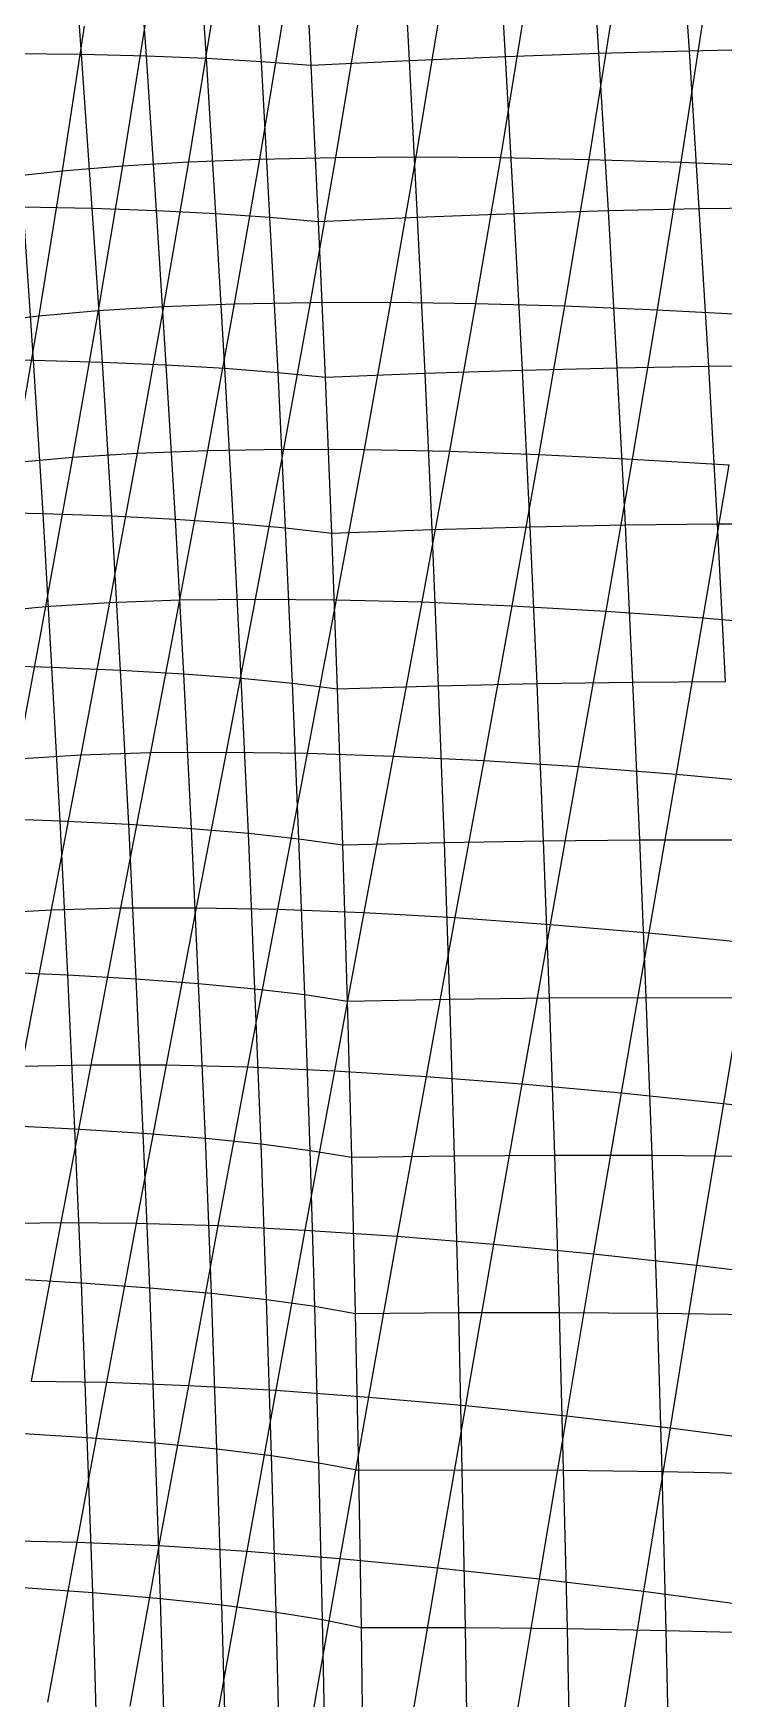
# Model space of a CAD drawing. Extents: x -429 to 429, y -1 to 209.
# Drawn here: x -325.05 to -313.38, y 145.84 to 173.99 of the extents above; entities that cross this region are included whole.
import ezdxf

# ---------------------------------------------------------------- set-up
doc = ezdxf.new("R2010")
doc.units = 0

msp = doc.modelspace()

# ---------------------------------------------------------------- linework, layer by layer
at = {"layer": 'default', "color": 3, "linetype": 'CONTINUOUS'}
for p, q in [((-317.065, 173.601, 115.575), (-317.223, 176.254, 115.174)), ((-315.486, 173.656, 114.78), (-315.656, 176.316, 114.362)), ((-313.956, 173.698, 113.893), (-314.136, 176.365, 113.465)), ((-324.234, 173.637, 122.479), (-324.427, 176.24, 122.079)), ((-323.139, 173.61, 121.167), (-323.324, 176.221, 120.776)), ((-322.124, 173.569, 119.794), (-322.297, 176.191, 119.414)), ((-321.194, 173.516, 118.363), (-321.349, 176.147, 117.997)), ((-320.351, 173.451, 116.881), (-320.483, 176.091, 116.531)), ((-320.351, 173.451, 116.881), (-320.483, 176.091, 116.531)), ((-318.688, 173.532, 116.276), (-318.834, 176.179, 115.898)), ((-313.956, 173.698, 113.893), (-312.483, 173.726, 112.918)), ((-325.406, 173.651, 123.725), (-324.234, 173.637, 122.479)), ((-324.234, 173.637, 122.479), (-323.139, 173.61, 121.167)), ((-324.055, 171.033, 122.864), (-324.234, 173.637, 122.479)), ((-323.139, 173.61, 121.167), (-322.124, 173.569, 119.794)), ((-322.967, 170.997, 121.545), (-323.139, 173.61, 121.167)), ((-322.124, 173.569, 119.794), (-321.194, 173.516, 118.363)), ((-321.963, 170.948, 120.161), (-322.124, 173.569, 119.794)), ((-321.194, 173.516, 118.363), (-320.351, 173.451, 116.881)), ((-321.049, 170.886, 118.719), (-321.194, 173.516, 118.363)), ((-320.351, 173.451, 116.881), (-318.688, 173.532, 116.276)), ((-320.226, 170.811, 117.224), (-320.351, 173.451, 116.881)), ((-320.226, 170.811, 117.224), (-320.351, 173.451, 116.881)), ((-318.688, 173.532, 116.276), (-317.065, 173.601, 115.575)), ((-318.552, 170.886, 116.643), (-318.688, 173.532, 116.276)), ((-317.065, 173.601, 115.575), (-315.486, 173.656, 114.78)), ((-316.917, 170.948, 115.962), (-317.065, 173.601, 115.575)), ((-315.486, 173.656, 114.78), (-313.956, 173.698, 113.893)), ((-315.327, 170.995, 115.181), (-315.486, 173.656, 114.78)), ((-313.79, 171.03, 114.305), (-313.956, 173.698, 113.893)), ((-325.224, 171.056, 124.115), (-324.055, 171.033, 122.864)), ((-325.049, 168.464, 124.497), (-325.224, 171.056, 124.115)), ((-324.055, 171.033, 122.864), (-322.967, 170.997, 121.545)), ((-323.883, 168.432, 123.241), (-324.055, 171.033, 122.864)), ((-322.967, 170.997, 121.545), (-321.963, 170.948, 120.161)), ((-322.802, 168.387, 121.913), (-322.967, 170.997, 121.545)), ((-321.963, 170.948, 120.161), (-321.049, 170.886, 118.719)), ((-321.81, 168.33, 120.518), (-321.963, 170.948, 120.161)), ((-318.552, 170.886, 116.643), (-316.917, 170.948, 115.962)), ((-316.917, 170.948, 115.962), (-315.327, 170.995, 115.181)), ((-316.777, 168.298, 116.34), (-316.917, 170.948, 115.962)), ((-315.327, 170.995, 115.181), (-313.79, 171.03, 114.305)), ((-315.177, 168.338, 115.574), (-315.327, 170.995, 115.181)), ((-313.79, 171.03, 114.305), (-312.309, 171.05, 113.336)), ((-313.63, 168.365, 114.708), (-313.79, 171.03, 114.305)), ((-321.049, 170.886, 118.719), (-320.226, 170.811, 117.224)), ((-320.911, 168.259, 119.064), (-321.049, 170.886, 118.719)), ((-320.226, 170.811, 117.224), (-318.552, 170.886, 116.643)), ((-320.11, 168.176, 117.555), (-320.226, 170.811, 117.224)), ((-320.11, 168.176, 117.555), (-320.226, 170.811, 117.224)), ((-318.424, 168.244, 117.001), (-318.552, 170.886, 116.643)), ((-326.295, 168.483, 125.677), (-325.049, 168.464, 124.497)), ((-325.049, 168.464, 124.497), (-323.883, 168.432, 123.241)), ((-324.886, 165.873, 124.867), (-325.049, 168.464, 124.497)), ((-323.883, 168.432, 123.241), (-322.802, 168.387, 121.913)), ((-323.722, 165.832, 123.605), (-323.883, 168.432, 123.241)), ((-322.802, 168.387, 121.913), (-321.81, 168.33, 120.518)), ((-322.648, 165.779, 122.268), (-322.802, 168.387, 121.913)), ((-315.177, 168.338, 115.574), (-313.63, 168.365, 114.708)), ((-313.63, 168.365, 114.708), (-312.143, 168.377, 113.745)), ((-313.482, 165.7, 115.098), (-313.63, 168.365, 114.708)), ((-321.81, 168.33, 120.518), (-320.911, 168.259, 119.064)), ((-321.667, 165.713, 120.864), (-321.81, 168.33, 120.518)), ((-320.911, 168.259, 119.064), (-320.11, 168.176, 117.555)), ((-320.784, 165.634, 119.397), (-320.911, 168.259, 119.064)), ((-320.11, 168.176, 117.555), (-318.424, 168.244, 117.001)), ((-320.003, 165.544, 117.876), (-320.11, 168.176, 117.555)), ((-320.003, 165.544, 117.876), (-320.11, 168.176, 117.555)), ((-318.424, 168.244, 117.001), (-316.777, 168.298, 116.34)), ((-318.306, 165.604, 117.346), (-318.424, 168.244, 117.001)), ((-316.777, 168.298, 116.34), (-315.177, 168.338, 115.574)), ((-316.648, 165.65, 116.704), (-316.777, 168.298, 116.34)), ((-315.038, 165.682, 115.954), (-315.177, 168.338, 115.574)), ((-326.133, 165.9, 126.048), (-324.886, 165.873, 124.867)), ((-324.886, 165.873, 124.867), (-323.722, 165.832, 123.605)), ((-324.738, 163.277, 125.219), (-324.886, 165.873, 124.867)), ((-323.722, 165.832, 123.605), (-322.648, 165.779, 122.268)), ((-323.577, 163.228, 123.952), (-323.722, 165.832, 123.605)), ((-322.648, 165.779, 122.268), (-321.667, 165.713, 120.864)), ((-322.508, 163.166, 122.609), (-322.648, 165.779, 122.268)), ((-321.667, 165.713, 120.864), (-320.784, 165.634, 119.397)), ((-321.537, 163.092, 121.195), (-321.667, 165.713, 120.864)), ((-320.784, 165.634, 119.397), (-320.003, 165.544, 117.876)), ((-320.668, 163.006, 119.718), (-320.784, 165.634, 119.397)), ((-320.003, 165.544, 117.876), (-318.306, 165.604, 117.346)), ((-319.906, 162.908, 118.185), (-320.003, 165.544, 117.876)), ((-319.906, 162.908, 118.185), (-320.003, 165.544, 117.876)), ((-318.306, 165.604, 117.346), (-316.648, 165.65, 116.704)), ((-318.199, 162.96, 117.678), (-318.306, 165.604, 117.346)), ((-316.648, 165.65, 116.704), (-315.038, 165.682, 115.954)), ((-316.531, 162.998, 117.054), (-316.648, 165.65, 116.704)), ((-315.038, 165.682, 115.954), (-313.482, 165.7, 115.098)), ((-314.911, 163.021, 116.317), (-315.038, 165.682, 115.954)), ((-313.482, 165.7, 115.098), (-311.988, 165.704, 114.14)), ((-313.348, 163.031, 115.47), (-313.482, 165.7, 115.098)), ((-325.986, 163.313, 126.403), (-324.738, 163.277, 125.219)), ((-324.738, 163.277, 125.219), (-323.577, 163.228, 123.952)), ((-324.596, 160.677, 125.565), (-324.738, 163.277, 125.219)), ((-323.577, 163.228, 123.952), (-322.508, 163.166, 122.609)), ((-323.437, 160.62, 124.293), (-323.577, 163.228, 123.952)), ((-322.508, 163.166, 122.609), (-321.537, 163.092, 121.195)), ((-322.375, 160.55, 122.941), (-322.508, 163.166, 122.609)), ((-321.537, 163.092, 121.195), (-320.668, 163.006, 119.718)), ((-321.414, 160.468, 121.518), (-321.537, 163.092, 121.195)), ((-316.531, 162.998, 117.054), (-314.911, 163.021, 116.317)), ((-314.911, 163.021, 116.317), (-313.348, 163.031, 115.47)), ((-314.792, 160.358, 116.672), (-314.911, 163.021, 116.317)), ((-320.668, 163.006, 119.718), (-319.906, 162.908, 118.185)), ((-320.56, 160.374, 120.03), (-320.668, 163.006, 119.718)), ((-319.906, 162.908, 118.185), (-318.199, 162.96, 117.678)), ((-319.817, 160.27, 118.485), (-319.906, 162.908, 118.185)), ((-319.817, 160.27, 118.485), (-319.906, 162.908, 118.185)), ((-318.199, 162.96, 117.678), (-316.531, 162.998, 117.054)), ((-318.099, 160.313, 118.001), (-318.199, 162.96, 117.678)), ((-316.422, 160.342, 117.396), (-316.531, 162.998, 117.054)), ((-325.845, 160.722, 126.751), (-324.596, 160.677, 125.565)), ((-324.596, 160.677, 125.565), (-323.437, 160.62, 124.293)), ((-324.469, 158.075, 125.895), (-324.596, 160.677, 125.565)), ((-323.437, 160.62, 124.293), (-322.375, 160.55, 122.941)), ((-323.312, 158.009, 124.618), (-323.437, 160.62, 124.293)), ((-322.375, 160.55, 122.941), (-321.414, 160.468, 121.518)), ((-322.255, 157.931, 123.26), (-322.375, 160.55, 122.941)), ((-321.414, 160.468, 121.518), (-320.56, 160.374, 120.03)), ((-321.303, 157.841, 121.828), (-321.414, 160.468, 121.518)), ((-320.56, 160.374, 120.03), (-319.817, 160.27, 118.485)), ((-320.462, 157.741, 120.33), (-320.56, 160.374, 120.03)), ((-319.817, 160.27, 118.485), (-318.099, 160.313, 118.001)), ((-319.736, 157.629, 118.775), (-319.817, 160.27, 118.485)), ((-319.736, 157.629, 118.775), (-319.817, 160.27, 118.485)), ((-318.099, 160.313, 118.001), (-316.422, 160.342, 117.396)), ((-318.01, 157.664, 118.312), (-318.099, 160.313, 118.001)), ((-316.422, 160.342, 117.396), (-314.792, 160.358, 116.672)), ((-316.323, 157.685, 117.723), (-316.422, 160.342, 117.396)), ((-314.792, 160.358, 116.672), (-313.22, 160.359, 115.835)), ((-314.685, 157.691, 117.012), (-314.792, 160.358, 116.672)), ((-325.719, 158.129, 127.083), (-324.469, 158.075, 125.895)), ((-324.469, 158.075, 125.895), (-323.312, 158.009, 124.618)), ((-324.347, 155.473, 126.218), (-324.469, 158.075, 125.895)), ((-323.312, 158.009, 124.618), (-322.255, 157.931, 123.26)), ((-323.192, 155.399, 124.936), (-323.312, 158.009, 124.618)), ((-322.255, 157.931, 123.26), (-321.303, 157.841, 121.828)), ((-322.141, 155.313, 123.57), (-322.255, 157.931, 123.26)), ((-321.303, 157.841, 121.828), (-320.462, 157.741, 120.33)), ((-321.199, 155.216, 122.129), (-321.303, 157.841, 121.828)), ((-320.462, 157.741, 120.33), (-319.736, 157.629, 118.775)), ((-320.372, 155.108, 120.621), (-320.462, 157.741, 120.33)), ((-319.736, 157.629, 118.775), (-318.01, 157.664, 118.312)), ((-318.01, 157.664, 118.312), (-316.323, 157.685, 117.723)), ((-317.929, 155.016, 118.614), (-318.01, 157.664, 118.312)), ((-316.323, 157.685, 117.723), (-314.685, 157.691, 117.012)), ((-316.232, 155.028, 118.043), (-316.323, 157.685, 117.723)), ((-314.685, 157.691, 117.012), (-313.105, 157.684, 116.183)), ((-314.585, 155.026, 117.345), (-314.685, 157.691, 117.012)), ((-319.665, 154.991, 119.055), (-319.736, 157.629, 118.775)), ((-319.665, 154.991, 119.055), (-319.736, 157.629, 118.775)), ((-325.598, 155.536, 127.409), (-324.347, 155.473, 126.218)), ((-324.347, 155.473, 126.218), (-323.192, 155.399, 124.936)), ((-324.236, 152.868, 126.529), (-324.347, 155.473, 126.218)), ((-323.192, 155.399, 124.936), (-322.141, 155.313, 123.57)), ((-323.083, 152.785, 125.242), (-323.192, 155.399, 124.936)), ((-322.141, 155.313, 123.57), (-321.199, 155.216, 122.129)), ((-322.037, 152.691, 123.869), (-322.141, 155.313, 123.57)), ((-321.199, 155.216, 122.129), (-320.372, 155.108, 120.621)), ((-321.105, 152.587, 122.419), (-321.199, 155.216, 122.129)), ((-320.372, 155.108, 120.621), (-319.665, 154.991, 119.055)), ((-320.291, 152.473, 120.9), (-320.372, 155.108, 120.621)), ((-319.665, 154.991, 119.055), (-317.929, 155.016, 118.614)), ((-319.602, 152.35, 119.323), (-319.665, 154.991, 119.055)), ((-319.602, 152.35, 119.323), (-319.665, 154.991, 119.055)), ((-317.929, 155.016, 118.614), (-316.232, 155.028, 118.043)), ((-317.858, 152.366, 118.904), (-317.929, 155.016, 118.614)), ((-316.232, 155.028, 118.043), (-314.585, 155.026, 117.345)), ((-316.152, 152.368, 118.35), (-316.232, 155.028, 118.043)), ((-314.585, 155.026, 117.345), (-312.997, 155.01, 116.524)), ((-314.496, 152.357, 117.665), (-314.585, 155.026, 117.345)), ((-325.488, 152.939, 127.723), (-324.236, 152.868, 126.529)), ((-324.236, 152.868, 126.529), (-323.083, 152.785, 125.242)), ((-324.14, 150.253, 126.825), (-324.236, 152.868, 126.529)), ((-323.083, 152.785, 125.242), (-322.037, 152.691, 123.869)), ((-322.989, 150.162, 125.533), (-323.083, 152.785, 125.242)), ((-322.037, 152.691, 123.869), (-321.105, 152.587, 122.419)), ((-321.948, 150.061, 124.153), (-322.037, 152.691, 123.869)), ((-321.105, 152.587, 122.419), (-320.291, 152.473, 120.9)), ((-321.023, 149.949, 122.695), (-321.105, 152.587, 122.419)), ((-320.291, 152.473, 120.9), (-319.602, 152.35, 119.323)), ((-320.222, 149.828, 121.168), (-320.291, 152.473, 120.9)), ((-319.602, 152.35, 119.323), (-317.858, 152.366, 118.904)), ((-319.549, 149.699, 119.582), (-319.602, 152.35, 119.323)), ((-319.549, 149.699, 119.582), (-319.602, 152.35, 119.323)), ((-317.858, 152.366, 118.904), (-316.152, 152.368, 118.35)), ((-317.797, 149.706, 119.181), (-317.858, 152.366, 118.904)), ((-316.152, 152.368, 118.35), (-314.496, 152.357, 117.665)), ((-316.083, 149.699, 118.642), (-316.152, 152.368, 118.35)), ((-314.496, 152.357, 117.665), (-312.899, 152.332, 116.852)), ((-314.418, 149.679, 117.968), (-314.496, 152.357, 117.665)), ((-325.394, 150.333, 128.02), (-324.14, 150.253, 126.825)), ((-324.14, 150.253, 126.825), (-322.989, 150.162, 125.533)), ((-324.047, 147.632, 127.116), (-324.14, 150.253, 126.825)), ((-322.989, 150.162, 125.533), (-321.948, 150.061, 124.153)), ((-322.898, 147.532, 125.819), (-322.989, 150.162, 125.533)), ((-321.948, 150.061, 124.153), (-321.023, 149.949, 122.695)), ((-321.862, 147.422, 124.432), (-321.948, 150.061, 124.153)), ((-321.023, 149.949, 122.695), (-320.222, 149.828, 121.168)), ((-320.947, 147.303, 122.965), (-321.023, 149.949, 122.695)), ((-320.222, 149.828, 121.168), (-319.549, 149.699, 119.582)), ((-320.159, 147.176, 121.428), (-320.222, 149.828, 121.168)), ((-319.549, 149.699, 119.582), (-317.797, 149.706, 119.181)), ((-319.504, 147.041, 119.832), (-319.549, 149.699, 119.582)), ((-319.504, 147.041, 119.832), (-319.549, 149.699, 119.582)), ((-317.797, 149.706, 119.181), (-316.083, 149.699, 118.642)), ((-317.742, 147.039, 119.452), (-317.797, 149.706, 119.181)), ((-316.083, 149.699, 118.642), (-314.418, 149.679, 117.968)), ((-316.02, 147.023, 118.93), (-316.083, 149.699, 118.642)), ((-314.418, 149.679, 117.968), (-312.815, 149.645, 117.164)), ((-314.347, 146.993, 118.268), (-314.418, 149.679, 117.968)), ((-325.303, 147.721, 128.315), (-324.047, 147.632, 127.116)), ((-324.047, 147.632, 127.116), (-322.898, 147.532, 125.819)), ((-323.969, 145.005, 127.393), (-324.047, 147.632, 127.116)), ((-322.898, 147.532, 125.819), (-321.862, 147.422, 124.432)), ((-322.821, 144.896, 126.092), (-322.898, 147.532, 125.819)), ((-321.862, 147.422, 124.432), (-320.947, 147.303, 122.965)), ((-321.789, 144.779, 124.699), (-321.862, 147.422, 124.432)), ((-320.947, 147.303, 122.965), (-320.159, 147.176, 121.428)), ((-320.882, 144.652, 123.224), (-320.947, 147.303, 122.965)), ((-320.159, 147.176, 121.428), (-319.504, 147.041, 119.832)), ((-320.106, 144.518, 121.678), (-320.159, 147.176, 121.428)), ((-319.504, 147.041, 119.832), (-317.742, 147.039, 119.452)), ((-319.466, 144.378, 120.073), (-319.504, 147.041, 119.832)), ((-319.466, 144.378, 120.073), (-319.504, 147.041, 119.832)), ((-317.742, 147.039, 119.452), (-316.02, 147.023, 118.93)), ((-317.697, 144.366, 119.712), (-317.742, 147.039, 119.452)), ((-316.02, 147.023, 118.93), (-314.347, 146.993, 118.268)), ((-315.967, 144.341, 119.204), (-316.02, 147.023, 118.93)), ((-314.347, 146.993, 118.268), (-312.736, 146.951, 117.471)), ((-314.286, 144.303, 118.553), (-314.347, 146.993, 118.268))]:
    msp.add_line(p, q, dxfattribs=at)
at = {"layer": 'default', "color": 5, "linetype": 'CONTINUOUS'}
for p, q in [((-320.82, 174.309, 105.417), (-321.226, 171.865, 105.112)), ((-319.535, 174.34, 104.155), (-319.943, 171.893, 103.838)), ((-318.177, 174.355, 102.974), (-318.583, 171.902, 102.65)), ((-316.752, 174.354, 101.878), (-317.151, 171.891, 101.552)), ((-315.264, 174.335, 100.872), (-315.655, 171.861, 100.549)), ((-313.72, 174.3, 99.959), (-314.1, 171.812, 99.644)), ((-324.193, 174.114, 109.641), (-324.565, 171.667, 109.388)), ((-323.153, 174.195, 108.165), (-323.542, 171.752, 107.892)), ((-322.028, 174.26, 106.756), (-322.428, 171.818, 106.465)), ((-324.565, 171.667, 109.388), (-323.542, 171.752, 107.892)), ((-323.542, 171.752, 107.892), (-323.953, 169.304, 107.593)), ((-323.542, 171.752, 107.892), (-322.428, 171.818, 106.465)), ((-322.428, 171.818, 106.465), (-322.85, 169.372, 106.149)), ((-322.428, 171.818, 106.465), (-321.226, 171.865, 105.112)), ((-321.226, 171.865, 105.112), (-321.655, 169.418, 104.781)), ((-321.226, 171.865, 105.112), (-319.943, 171.893, 103.838)), ((-319.943, 171.893, 103.838), (-320.372, 169.442, 103.497)), ((-319.943, 171.893, 103.838), (-318.583, 171.902, 102.65)), ((-318.583, 171.902, 102.65), (-319.01, 169.444, 102.301)), ((-318.583, 171.902, 102.65), (-317.151, 171.891, 101.552)), ((-317.151, 171.891, 101.552), (-317.572, 169.424, 101.201)), ((-317.151, 171.891, 101.552), (-315.655, 171.861, 100.549)), ((-315.655, 171.861, 100.549), (-316.067, 169.383, 100.199)), ((-315.655, 171.861, 100.549), (-314.1, 171.812, 99.644)), ((-314.1, 171.812, 99.644), (-314.501, 169.319, 99.302)), ((-314.1, 171.812, 99.644), (-312.492, 171.744, 98.842)), ((-325.492, 171.564, 110.946), (-324.565, 171.667, 109.388)), ((-324.565, 171.667, 109.388), (-324.96, 169.215, 109.108)), ((-325.865, 169.105, 110.687), (-324.96, 169.215, 109.108)), ((-324.96, 169.215, 109.108), (-325.378, 166.734, 108.802)), ((-324.96, 169.215, 109.108), (-323.953, 169.304, 107.593)), ((-323.953, 169.304, 107.593), (-324.387, 166.827, 107.269)), ((-323.953, 169.304, 107.593), (-322.85, 169.372, 106.149)), ((-322.85, 169.372, 106.149), (-323.293, 166.895, 105.809)), ((-322.85, 169.372, 106.149), (-321.655, 169.418, 104.781)), ((-321.655, 169.418, 104.781), (-322.103, 166.939, 104.428)), ((-321.655, 169.418, 104.781), (-320.372, 169.442, 103.497)), ((-320.372, 169.442, 103.497), (-320.822, 166.959, 103.133)), ((-320.372, 169.442, 103.497), (-319.01, 169.444, 102.301)), ((-319.01, 169.444, 102.301), (-319.456, 166.955, 101.931)), ((-319.01, 169.444, 102.301), (-317.572, 169.424, 101.201)), ((-317.572, 169.424, 101.201), (-318.013, 166.926, 100.827)), ((-317.572, 169.424, 101.201), (-316.067, 169.383, 100.199)), ((-316.067, 169.383, 100.199), (-316.5, 166.872, 99.828)), ((-316.067, 169.383, 100.199), (-314.501, 169.319, 99.302)), ((-314.501, 169.319, 99.302), (-314.923, 166.795, 98.937)), ((-314.501, 169.319, 99.302), (-312.88, 169.234, 98.514)), ((-322.103, 166.939, 104.428), (-320.822, 166.959, 103.133)), ((-320.822, 166.959, 103.133), (-321.299, 164.428, 102.74)), ((-320.822, 166.959, 103.133), (-319.456, 166.955, 101.931)), ((-319.456, 166.955, 101.931), (-319.931, 164.416, 101.53)), ((-319.456, 166.955, 101.931), (-318.013, 166.926, 100.827)), ((-325.378, 166.734, 108.802), (-324.387, 166.827, 107.269)), ((-324.387, 166.827, 107.269), (-324.847, 164.303, 106.919)), ((-324.387, 166.827, 107.269), (-323.293, 166.895, 105.809)), ((-323.293, 166.895, 105.809), (-323.763, 164.371, 105.442)), ((-323.293, 166.895, 105.809), (-322.103, 166.939, 104.428)), ((-322.103, 166.939, 104.428), (-322.579, 164.413, 104.046)), ((-318.013, 166.926, 100.827), (-318.482, 164.378, 100.424)), ((-318.013, 166.926, 100.827), (-316.5, 166.872, 99.828)), ((-316.5, 166.872, 99.828), (-316.959, 164.314, 99.425)), ((-316.5, 166.872, 99.828), (-314.923, 166.795, 98.937)), ((-314.923, 166.795, 98.937), (-315.371, 164.224, 98.542)), ((-314.923, 166.795, 98.937), (-313.292, 166.695, 98.16)), ((-313.292, 166.695, 98.16), (-313.727, 164.108, 97.776)), ((-322.579, 164.413, 104.046), (-321.299, 164.428, 102.74)), ((-321.299, 164.428, 102.74), (-321.79, 161.841, 102.334)), ((-321.299, 164.428, 102.74), (-319.931, 164.416, 101.53)), ((-325.822, 164.209, 108.47), (-324.847, 164.303, 106.919)), ((-324.847, 164.303, 106.919), (-325.322, 161.728, 106.553)), ((-324.847, 164.303, 106.919), (-323.763, 164.371, 105.442)), ((-323.763, 164.371, 105.442), (-324.248, 161.794, 105.06)), ((-323.763, 164.371, 105.442), (-322.579, 164.413, 104.046)), ((-322.579, 164.413, 104.046), (-323.069, 161.831, 103.651)), ((-319.931, 164.416, 101.53), (-320.419, 161.822, 101.117)), ((-319.931, 164.416, 101.53), (-318.482, 164.378, 100.424)), ((-318.482, 164.378, 100.424), (-318.964, 161.774, 100.007)), ((-318.482, 164.378, 100.424), (-316.959, 164.314, 99.425)), ((-316.959, 164.314, 99.425), (-317.433, 161.699, 99.01)), ((-316.959, 164.314, 99.425), (-315.371, 164.224, 98.542)), ((-315.371, 164.224, 98.542), (-315.835, 161.597, 98.132)), ((-315.371, 164.224, 98.542), (-313.727, 164.108, 97.776)), ((-313.727, 164.108, 97.776), (-314.179, 161.467, 97.377)), ((-313.727, 164.108, 97.776), (-312.035, 163.967, 97.134)), ((-325.322, 161.728, 106.553), (-324.248, 161.794, 105.06)), ((-324.248, 161.794, 105.06), (-324.749, 159.174, 104.663)), ((-324.248, 161.794, 105.06), (-323.069, 161.831, 103.651)), ((-323.069, 161.831, 103.651), (-323.576, 159.207, 103.239)), ((-323.069, 161.831, 103.651), (-321.79, 161.841, 102.334)), ((-321.79, 161.841, 102.334), (-322.298, 159.21, 101.911)), ((-321.79, 161.841, 102.334), (-320.419, 161.822, 101.117)), ((-320.419, 161.822, 101.117), (-320.924, 159.183, 100.686)), ((-320.419, 161.822, 101.117), (-318.964, 161.774, 100.007)), ((-318.964, 161.774, 100.007), (-319.462, 159.127, 99.572)), ((-318.964, 161.774, 100.007), (-317.433, 161.699, 99.01)), ((-317.433, 161.699, 99.01), (-317.922, 159.042, 98.576)), ((-317.433, 161.699, 99.01), (-315.835, 161.597, 98.132)), ((-315.835, 161.597, 98.132), (-316.312, 158.927, 97.705)), ((-315.835, 161.597, 98.132), (-314.179, 161.467, 97.377)), ((-314.179, 161.467, 97.377), (-314.644, 158.785, 96.963)), ((-314.179, 161.467, 97.377), (-312.475, 161.311, 96.752)), ((-325.812, 159.112, 106.173), (-324.749, 159.174, 104.663)), ((-324.749, 159.174, 104.663), (-325.25, 156.529, 104.267)), ((-324.749, 159.174, 104.663), (-323.576, 159.207, 103.239)), ((-323.576, 159.207, 103.239), (-324.081, 156.556, 102.83)), ((-323.576, 159.207, 103.239), (-322.298, 159.21, 101.911)), ((-322.298, 159.21, 101.911), (-322.804, 156.552, 101.491)), ((-322.298, 159.21, 101.911), (-320.924, 159.183, 100.686)), ((-320.924, 159.183, 100.686), (-321.427, 156.517, 100.259)), ((-320.924, 159.183, 100.686), (-319.462, 159.127, 99.572)), ((-319.462, 159.127, 99.572), (-319.959, 156.452, 99.142)), ((-319.462, 159.127, 99.572), (-317.922, 159.042, 98.576)), ((-317.922, 159.042, 98.576), (-318.41, 156.357, 98.147)), ((-317.922, 159.042, 98.576), (-316.312, 158.927, 97.705)), ((-316.312, 158.927, 97.705), (-316.791, 156.232, 97.281)), ((-316.312, 158.927, 97.705), (-314.644, 158.785, 96.963)), ((-314.644, 158.785, 96.963), (-315.11, 156.079, 96.549)), ((-314.644, 158.785, 96.963), (-312.927, 158.616, 96.354)), ((-312.927, 158.616, 96.354), (-313.381, 155.898, 95.957)), ((-325.25, 156.529, 104.267), (-324.081, 156.556, 102.83)), ((-324.081, 156.556, 102.83), (-324.587, 153.89, 102.421)), ((-324.081, 156.556, 102.83), (-322.804, 156.552, 101.491)), ((-322.804, 156.552, 101.491), (-323.311, 153.879, 101.07)), ((-322.804, 156.552, 101.491), (-321.427, 156.517, 100.259)), ((-321.427, 156.517, 100.259), (-321.931, 153.836, 99.83)), ((-321.427, 156.517, 100.259), (-319.959, 156.452, 99.142)), ((-319.959, 156.452, 99.142), (-320.457, 153.761, 98.709)), ((-319.959, 156.452, 99.142), (-318.41, 156.357, 98.147)), ((-318.41, 156.357, 98.147), (-318.899, 153.656, 97.715)), ((-318.41, 156.357, 98.147), (-316.791, 156.232, 97.281)), ((-316.791, 156.232, 97.281), (-317.268, 153.522, 96.855)), ((-316.791, 156.232, 97.281), (-315.11, 156.079, 96.549)), ((-315.11, 156.079, 96.549), (-315.576, 153.358, 96.136)), ((-315.11, 156.079, 96.549), (-313.381, 155.898, 95.957)), ((-313.381, 155.898, 95.957), (-313.834, 153.166, 95.561)), ((-313.381, 155.898, 95.957), (-311.614, 155.69, 95.508)), ((-325.751, 153.87, 103.872), (-324.587, 153.89, 102.421)), ((-324.587, 153.89, 102.421), (-325.086, 151.206, 102.021)), ((-324.587, 153.89, 102.421), (-323.311, 153.879, 101.07)), ((-323.311, 153.879, 101.07), (-323.811, 151.187, 100.659)), ((-323.311, 153.879, 101.07), (-321.931, 153.836, 99.83)), ((-321.931, 153.836, 99.83), (-322.428, 151.135, 99.412)), ((-321.931, 153.836, 99.83), (-320.457, 153.761, 98.709)), ((-320.457, 153.761, 98.709), (-320.948, 151.052, 98.287)), ((-320.457, 153.761, 98.709), (-318.899, 153.656, 97.715)), ((-318.899, 153.656, 97.715), (-319.381, 150.938, 97.294)), ((-318.899, 153.656, 97.715), (-317.268, 153.522, 96.855)), ((-317.268, 153.522, 96.855), (-317.74, 150.793, 96.44)), ((-317.268, 153.522, 96.855), (-315.576, 153.358, 96.136)), ((-315.576, 153.358, 96.136), (-316.037, 150.618, 95.73)), ((-315.576, 153.358, 96.136), (-313.834, 153.166, 95.561)), ((-313.834, 153.166, 95.561), (-314.284, 150.416, 95.171)), ((-313.834, 153.166, 95.561), (-312.054, 152.948, 95.135)), ((-325.086, 151.206, 102.021), (-323.811, 151.187, 100.659)), ((-323.811, 151.187, 100.659), (-324.313, 148.485, 100.246)), ((-323.811, 151.187, 100.659), (-322.428, 151.135, 99.412)), ((-322.428, 151.135, 99.412), (-322.927, 148.425, 98.99)), ((-322.428, 151.135, 99.412), (-320.948, 151.052, 98.287)), ((-320.948, 151.052, 98.287), (-321.441, 148.333, 97.862)), ((-320.948, 151.052, 98.287), (-319.381, 150.938, 97.294)), ((-319.381, 150.938, 97.294), (-319.865, 148.208, 96.87)), ((-319.381, 150.938, 97.294), (-317.74, 150.793, 96.44)), ((-317.74, 150.793, 96.44), (-318.214, 148.052, 96.021)), ((-317.74, 150.793, 96.44), (-316.037, 150.618, 95.73)), ((-316.037, 150.618, 95.73), (-316.499, 147.867, 95.323)), ((-316.037, 150.618, 95.73), (-314.284, 150.416, 95.171)), ((-314.284, 150.416, 95.171), (-314.733, 147.653, 94.781)), ((-314.284, 150.416, 95.171), (-312.493, 150.187, 94.766)), ((-325.588, 148.511, 101.618), (-324.313, 148.485, 100.246)), ((-324.313, 148.485, 100.246), (-324.809, 145.779, 99.84)), ((-324.313, 148.485, 100.246), (-322.927, 148.425, 98.99)), ((-322.927, 148.425, 98.99), (-323.42, 145.711, 98.577)), ((-322.927, 148.425, 98.99), (-321.441, 148.333, 97.862)), ((-321.441, 148.333, 97.862), (-321.928, 145.609, 97.445)), ((-321.441, 148.333, 97.862), (-319.865, 148.208, 96.87)), ((-319.865, 148.208, 96.87), (-320.345, 145.474, 96.453)), ((-319.865, 148.208, 96.87), (-318.214, 148.052, 96.021)), ((-318.214, 148.052, 96.021), (-318.683, 145.308, 95.61)), ((-318.214, 148.052, 96.021), (-316.499, 147.867, 95.323)), ((-316.499, 147.867, 95.323), (-316.958, 145.11, 94.921)), ((-316.499, 147.867, 95.323), (-314.733, 147.653, 94.781)), ((-314.733, 147.653, 94.781), (-315.182, 144.884, 94.393)), ((-314.733, 147.653, 94.781), (-312.932, 147.412, 94.398))]:
    msp.add_line(p, q, dxfattribs=at)

doc.saveas('drawing.dxf')
